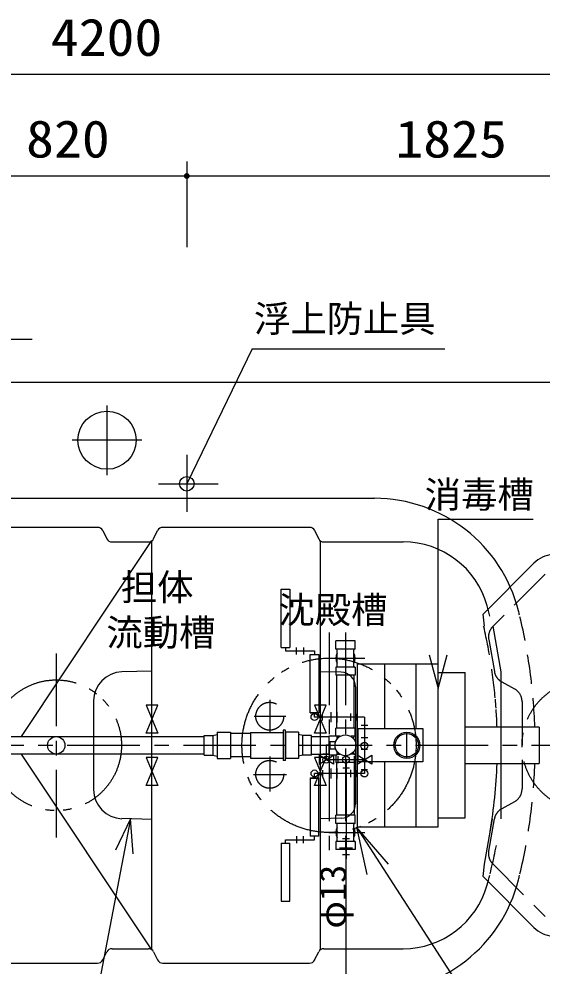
# Model space of a CAD drawing. Units: millimetres, scale not verified. Extents: x -14850 to 14850, y -10500 to 10500.
# Drawn here: x -8819 to -7017, y -264 to 2995 of the extents above; entities that cross this region are included whole.
import ezdxf
from ezdxf.enums import TextEntityAlignment as Align

# ---------------------------------------------------------------- set-up
doc = ezdxf.new("R2010")
doc.units = ezdxf.units.MM
doc.header["$LTSCALE"] = 50
for name, pattern in [('CHAIN1', [8, 5, -1, 1, -1]), ('DASHED2', [3, 2, -1]), ('DASHED3', [4, 3, -1]), ('DOUBLE_CHAIN1', [8.8, 5, -1, 0.6, -0.6, 0.6, -1]), ('LONG_DASHED1', [7, 6, -1])]:
    doc.linetypes.add(name, pattern=pattern)
doc.layers.add('0-1_機器', color=3, linetype='Continuous', lineweight=25)
doc.layers.add('0-2_製作', color=5, linetype='Continuous', lineweight=25)
doc.styles.add('ＭＳ ゴシック', font='')
doc.styles.get('ＭＳ ゴシック').set_extended_font_data('MS Gothic')

msp = doc.modelspace()

# ---------------------------------------------------------------- linework, layer by layer
at = {"layer": '0-1_機器', "color": 4}
for q in [(-8240.6, 1395.48), (-7351.51, 1859.94)]:
    msp.add_line((-8015.76, 1859.94), q, dxfattribs=at)
at = {"layer": '0-1_機器', "color": 2}
msp.add_line((-10615.6, 1745.48), (-6415.6, 1745.48), dxfattribs=at)
at = {"layer": '0-1_機器', "color": 2, "linetype": 'CHAIN1'}
for p, q in [((-8515.6, 1665.48), (-8515.6, 1425.48)), ((-8395.6, 1545.48), (-8635.6, 1545.48))]:
    msp.add_line(p, q, dxfattribs=at)
at = {"layer": '0-1_機器', "color": 7}
for p, q in [((-8240.6, 1495.68), (-8240.6, 1299.2)), ((-8337.93, 1395.48), (-8132.78, 1395.48))]:
    msp.add_line(p, q, dxfattribs=at)
at = {"layer": '0-1_機器'}
for p, q in [((-10041.51, 1345.48), (-7594.39, 1345.48)), ((-7374.83, 215.32), (-7374.83, 1273.94)), ((-7374.83, 1273.94), (-7047.13, 1273.94)), ((-8547.96, 1245.48), (-9113.24, 1245.48)), ((-7817.96, 1245.48), (-8323.24, 1245.48)), ((-8530.08, 1234.42), (-8516.13, 1206.53)), ((-8355.08, 1206.53), (-8341.13, 1234.42)), ((-7800.08, 1234.42), (-7786.13, 1206.53)), ((-8810.58, 525.48), (-8360.6, 1199.75)), ((-8498.24, 1195.48), (-8369.63, 1195.48)), ((-8360.6, -208.8), (-8360.6, 1199.75)), ((-7780.6, 1199.75), (-7780.6, -208.8)), ((-7768.24, 1195.48), (-7494.92, 1195.48)), ((-7915.6, 832.48), (-7915.6, 1032.48)), ((-7915.6, 1032.48), (-7885.6, 1032.48)), ((-7885.6, 1032.48), (-7885.6, 832.48)), ((-7157.57, 748.49), (-7185.17, 905.02)), ((-7660.6, 854.48), (-7727.61, 854.48)), ((-7727.61, 826.38), (-7727.61, 854.48)), ((-7660.6, 826.38), (-7660.6, 854.48)), ((-7915.6, 832.48), (-7885.6, 832.48)), ((-7900.6, 832.48), (-7900.6, 820.48)), ((-7900.6, 820.48), (-7800.6, 820.48)), ((-7863.1, 808.48), (-7863.1, 832.48)), ((-7838.1, 832.48), (-7838.1, 808.48)), ((-7800.6, 820.48), (-7800.6, 808.48)), ((-7660.6, 826.38), (-7727.61, 826.38)), ((-7722.71, 767.67), (-7722.71, 823.28)), ((-7665.5, 767.67), (-7665.5, 823.28)), ((-7815.6, 606.98), (-7815.6, 808.48)), ((-7815.6, 808.48), (-7785.6, 808.48)), ((-7785.6, 808.48), (-7785.6, 606.98)), ((-8360.6, 750.74), (-8464.22, 748.03)), ((-7727.61, 764.57), (-7727.61, 736.47)), ((-7660.6, 764.57), (-7727.61, 764.57)), ((-7660.6, 764.57), (-7660.6, 736.47)), ((-7652.58, 775.94), (-7374.83, 775.63)), ((-7652.58, 215.01), (-7652.58, 775.94)), ((-7558.56, 552.98), (-7558.56, 775.84)), ((-7451.16, 775.72), (-7451.16, 552.98)), ((-7708.3, 746.75), (-7780.6, 748.64)), ((-7660.6, 736.47), (-7727.61, 736.47)), ((-7724.1, 554.48), (-7724.1, 736.47)), ((-7664.1, 554.48), (-7664.1, 736.47)), ((-7374.83, 745.63), (-7281.66, 745.63)), ((-7281.66, 245.32), (-7281.66, 745.63)), ((-7157.57, 242.46), (-7157.57, 748.49)), ((-7659.6, 696.77), (-7659.6, 294.18)), ((-8561.6, 648.06), (-8561.6, 342.89)), ((-7815.6, 608.48), (-7785.6, 608.48)), ((-7815.6, 606.98), (-7785.6, 606.98)), ((-7800.6, 592.48), (-7800.6, 606.98)), ((-7628.6, 592.48), (-7800.6, 592.48)), ((-7772.55, 580.98), (-7772.55, 603.98)), ((-7744.6, 609.98), (-7744.6, 574.98)), ((-7723.6, 610.98), (-7723.6, 573.98)), ((-7676.6, 604.98), (-7676.6, 579.98)), ((-7656.6, 603.98), (-7656.6, 580.98)), ((-7628.6, 592.48), (-7628.6, 398.48)), ((-7660.6, 554.48), (-7727.61, 554.48)), ((-7727.61, 528.23), (-7727.61, 554.48)), ((-7660.6, 526.38), (-7660.6, 554.48)), ((-7640.1, 564.48), (-7617.1, 564.48)), ((-7026.85, 557.98), (-7281.66, 557.98)), ((-7026.85, 557.98), (-7026.85, 432.98)), ((-10138.6, 525.48), (-8180.6, 525.48)), ((-8180.6, 461.98), (-8180.6, 528.98)), ((-8150.6, 528.98), (-8150.6, 461.98)), ((-8135.6, 540.48), (-8090.6, 540.48)), ((-8135.6, 540.48), (-8135.6, 450.48)), ((-8090.6, 540.48), (-8090.6, 450.48)), ((-8020.6, 535.48), (-8090.6, 535.48)), ((-8020.6, 539.98), (-7908.1, 539.98)), ((-8020.6, 539.98), (-8020.6, 450.98)), ((-7900.6, 443.48), (-7900.6, 547.48)), ((-7855.6, 540.48), (-7900.6, 540.48)), ((-7855.6, 540.48), (-7855.6, 450.48)), ((-7840.6, 461.98), (-7840.6, 528.98)), ((-7810.6, 461.98), (-7810.6, 528.98)), ((-7810.6, 525.48), (-7750.1, 525.48)), ((-7750.1, 462.73), (-7750.1, 527.93)), ((-7749.8, 528.23), (-7722.6, 528.23)), ((-7722.6, 517.29), (-7722.6, 528.23)), ((-7712.35, 526.38), (-7722.6, 526.38)), ((-7722.6, 525.98), (-7713.02, 525.98)), ((-7660.6, 526.38), (-7675.86, 526.38)), ((-7665.5, 517.15), (-7665.5, 523.28)), ((-7650.58, 437.98), (-7650.58, 552.98)), ((-7650.58, 552.98), (-7427.58, 552.98)), ((-7427.58, 552.98), (-7427.58, 437.98)), ((-7760.1, 495.48), (-7760.1, 445.98)), ((-7748.1, 495.48), (-7760.1, 495.48)), ((-7617.1, 521.48), (-7640.1, 521.48)), ((-8180.6, 465.48), (-10138.6, 465.48)), ((-8360.6, -208.8), (-8810.58, 465.48)), ((-7810.6, 465.48), (-7750.1, 465.48)), ((-7750.1, 465.01), (-7772.1, 465.01)), ((-7727.61, 462.73), (-7727.61, 436.48)), ((-7722.6, 464.98), (-7713.02, 464.98)), ((-7712.35, 464.57), (-7722.6, 464.57)), ((-7720.1, 457.48), (-7720.1, 434.48)), ((-7660.6, 464.57), (-7675.86, 464.57)), ((-7665.5, 467.67), (-7665.5, 473.8)), ((-7664.1, 457.48), (-7664.1, 254.48)), ((-7660.6, 464.57), (-7660.6, 436.48)), ((-7617.6, 481.48), (-7639.6, 481.48)), ((-8135.6, 450.48), (-8090.6, 450.48)), ((-8020.6, 455.48), (-8090.6, 455.48)), ((-8020.6, 450.98), (-7908.1, 450.98)), ((-7900.6, 443.48), (-7908.1, 443.48)), ((-7855.6, 450.48), (-7900.6, 450.48)), ((-7628.6, 445.98), (-7760.1, 445.98)), ((-7660.6, 436.48), (-7727.61, 436.48)), ((-7724.1, 254.48), (-7724.1, 436.48)), ((-7692.1, 445.98), (-7692.1, 104.52)), ((-7427.58, 437.98), (-7650.58, 437.98)), ((-7558.56, 215.11), (-7558.56, 437.98)), ((-7451.16, 437.98), (-7451.16, 215.24)), ((-7281.66, 432.98), (-7026.85, 432.98)), ((-7628.6, 398.48), (-7800.6, 398.48)), ((-7800.6, 383.98), (-7800.6, 398.48)), ((-7772.55, 409.98), (-7772.55, 386.98)), ((-7744.6, 415.98), (-7744.6, 380.98)), ((-7727.72, 411), (-7727.72, 410.98)), ((-7723.6, 416.98), (-7723.6, 379.98)), ((-7703.6, 417.98), (-7680.6, 417.98)), ((-7676.6, 410.98), (-7676.6, 385.98)), ((-7656.6, 409.98), (-7656.6, 386.98)), ((-7617.6, 410.48), (-7639.6, 410.48)), ((-7815.6, 383.98), (-7815.6, 182.48)), ((-7815.6, 383.98), (-7785.6, 383.98)), ((-7815.6, 382.48), (-7785.6, 382.48)), ((-7785.6, 182.48), (-7785.6, 383.98)), ((-8434.15, 242.14), (-8661.71, -937.24)), ((-8360.6, 240.21), (-8464.22, 242.93)), ((-7708.3, 244.2), (-7780.6, 242.31)), ((-7660.6, 254.48), (-7727.61, 254.48)), ((-7727.61, 226.38), (-7727.61, 254.48)), ((-7660.6, 226.38), (-7660.6, 254.48)), ((-7374.83, 245.32), (-7281.66, 245.32)), ((-7660.6, 226.38), (-7727.61, 226.38)), ((-7722.71, 167.67), (-7722.71, 223.28)), ((-7665.5, 167.67), (-7665.5, 223.28)), ((-7656.07, 213.74), (-7620.33, 51.3)), ((-7545.2, 86.18), (-7656.07, 213.74)), ((-7656.07, 213.74), (-7109.61, -632.31)), ((-7652.58, 215.01), (-7374.83, 215.32)), ((-7900.6, 158.48), (-7900.6, 170.48)), ((-7900.6, 170.48), (-7800.6, 170.48)), ((-7863.1, 182.48), (-7863.1, 158.48)), ((-7838.1, 158.48), (-7838.1, 182.48)), ((-7785.6, 182.48), (-7815.6, 182.48)), ((-7800.6, 170.48), (-7800.6, 182.48)), ((-7727.61, 164.57), (-7727.61, 136.47)), ((-7660.6, 164.57), (-7727.61, 164.57)), ((-7704.1, 174.13), (-7680.1, 174.13)), ((-7660.6, 164.57), (-7660.6, 136.47)), ((-7915.6, 158.48), (-7915.6, -41.52)), ((-7915.6, 158.48), (-7885.6, 158.48)), ((-7885.6, -41.52), (-7885.6, 158.48)), ((-7660.6, 136.47), (-7727.61, 136.47)), ((-7714.1, 142.13), (-7670.1, 142.13)), ((-7704.1, 119.13), (-7680.1, 119.13)), ((-7915.6, -41.52), (-7885.6, -41.52)), ((-8530.08, -243.47), (-8516.13, -215.58)), ((-8498.24, -204.52), (-8372.96, -204.52)), ((-8355.08, -215.58), (-8341.13, -243.47)), ((-7800.08, -243.47), (-7786.13, -215.58)), ((-7768.24, -204.52), (-7494.92, -204.52)), ((-9113.24, -254.52), (-8547.96, -254.52)), ((-8323.24, -254.52), (-7817.96, -254.52))]:
    msp.add_line(p, q, dxfattribs=at)
at = {"layer": '0-1_機器', "linetype": 'DASHED3'}
for p, q in [((-7006.24, 1084.24), (-7186.59, 903.88)), ((-7200.48, 859.84), (-7180.95, 749.1)), ((-7155.75, 713.94), (-7111.56, 689.71)), ((-7085.6, 645.87), (-7085.6, 345.08)), ((-7111.56, 301.24), (-7155.75, 277.01)), ((-7200.48, 131.11), (-7180.95, 241.85)), ((-7186.59, 87.07), (-7006.24, -93.28))]:
    msp.add_line(p, q, dxfattribs=at)
at = {"layer": '0-1_機器', "linetype": 'CHAIN1'}
for p, q in [((-7750.6, 884.09), (-7750.6, 104.52)), ((-7694.1, 884.09), (-7694.1, 104.52)), ((-8690.6, 810.84), (-8690.6, 177.77)), ((-7750.84, 795.48), (-7627.62, 795.48)), ((-7954.82, 652.48), (-7954.82, 538.77)), ((-8008.37, 595.48), (-7899.34, 595.48)), ((-7482.58, 450.48), (-7482.58, 540.48)), ((-10652.48, 495.48), (-6427.35, 495.48)), ((-7954.82, 457.17), (-7954.82, 336.48)), ((-8010.37, 395.48), (-7897.33, 395.48)), ((-7750.84, 195.48), (-7627.62, 195.48))]:
    msp.add_line(p, q, dxfattribs=at)
at = {"layer": '0-1_機器', "linetype": 'LONG_DASHED1'}
for p, q in [((-7800.6, 608.48), (-7800.6, 606.98)), ((-7900.6, 540.48), (-7900.6, 450.48)), ((-7692.1, 247.66), (-7692.1, 119.13))]:
    msp.add_line(p, q, dxfattribs=at)
at = {"layer": '0-1_機器'}
for points in [[(-9185.15, 495.48), (-9480.38, 1892.8), (-8773.51, 1892.8)], [(-7215.17, 905.02), (-7219.79, 947.06), (-7044.42, 1122.42)], [(-7405.88, 807.35), (-7374.83, 691.44), (-7343.77, 807.35)], [(-8180.6, 528.98), (-8150.6, 528.98), (-8135.6, 532.98)], [(-7900.6, 547.48), (-7908.1, 547.48), (-7908.1, 443.48)], [(-7810.6, 528.98), (-7840.6, 528.98), (-7855.6, 532.98)], [(-7727.93, 507.48), (-7748.1, 507.48), (-7748.1, 483.48), (-7727.93, 483.48)], [(-8180.6, 461.98), (-8150.6, 461.98), (-8135.6, 457.98)], [(-7810.6, 461.98), (-7840.6, 461.98), (-7855.6, 457.98)], [(-7750.1, 462.73), (-7722.6, 462.73), (-7722.6, 473.66)], [(-8425.61, 122.44), (-8434.15, 242.14), (-8486.6, 134.21)], [(-7044.42, -131.47), (-7219.79, 43.89), (-7215.17, 85.93), (-7187.57, 242.46)]]:
    msp.add_lwpolyline(points, dxfattribs=at)
for points in [[(-8340.6, 633.48), (-8380.6, 633.48), (-8340.6, 537.48), (-8380.6, 537.48)], [(-7760.6, 633.48), (-7800.6, 633.48), (-7760.6, 537.48), (-7800.6, 537.48)], [(-7735.1, 430.98), (-7785.1, 460.98), (-7785.1, 430.98), (-7735.1, 460.98)], [(-7603.6, 430.98), (-7653.6, 460.98), (-7653.6, 430.98), (-7603.6, 460.98)], [(-8340.6, 453.48), (-8380.6, 453.48), (-8340.6, 357.48), (-8380.6, 357.48)], [(-7760.6, 453.48), (-7800.6, 453.48), (-7760.6, 357.48), (-7800.6, 357.48)]]:
    msp.add_lwpolyline(points, close=True, dxfattribs=at)
at = {"layer": '0-1_機器', "color": 6}
msp.add_lwpolyline([(-6321.23, -310.17), (-7692.1, -310.17), (-7692.1, 142.13)], dxfattribs=at)
at = {"layer": '0-1_機器', "color": 2}
msp.add_circle((-8515.6, 1545.48), 100, dxfattribs=at)
at = {"layer": '0-1_機器', "color": 7}
msp.add_circle((-8240.6, 1395.48), 25, dxfattribs=at)
at = {"layer": '0-1_機器', "linetype": 'DOUBLE_CHAIN1'}
for centre, radius in [((-7750.6, 495.48), 300), ((-8690.6, 495.48), 225), ((-7954.82, 595.48), 48), ((-7954.82, 395.48), 48)]:
    msp.add_circle(centre, radius, dxfattribs=at)
at = {"layer": '0-1_機器', "linetype": 'CHAIN1'}
msp.add_circle((-6860.6, 495.48), 225, dxfattribs=at)
at = {"layer": '0-1_機器'}
for centre, radius in [((-7800.6, 592.48), 12), ((-8690.6, 495.48), 30), ((-7694.1, 495.48), 35.89), ((-7482.58, 495.48), 45), ((-7482.58, 495.48), 40), ((-7628.6, 493.48), 12), ((-7760.1, 445.98), 12), ((-7692.1, 445.98), 12), ((-7800.6, 398.48), 12), ((-7628.6, 398.48), 12)]:
    msp.add_circle(centre, radius, dxfattribs=at)
for centre, radius, start, end in [((-7594.39, 833.48), 512, 14.09413, 90), ((-8547.96, 1225.48), 20, 26.56505, 90), ((-8323.24, 1225.48), 20, 90, 153.43494), ((-7817.96, 1225.48), 20, 26.56505, 90), ((-8498.24, 1215.48), 20, 206.56503, 270), ((-8372.96, 1215.48), 20, 270, 333.43494), ((-7768.24, 1215.48), 20, 206.56503, 270), ((-7494.92, 895.48), 300, 15.466, 90), ((-6970.89, 1048.88), 104, 95.38419, 135), ((-8940.6, 495.48), 1800, 14.29152, 15.466), ((-8940.6, 495.48), 1900, 13.62047, 14.09413), ((-7725.81, 823.28), 3.1, 0, 90), ((-7662.4, 823.28), 3.1, 90, 180), ((-7694.1, 795.48), 33.5, 148.62476, 211.37523), ((-7694.1, 795.48), 33.5, 328.62476, 31.37523), ((-7725.81, 767.67), 3.1, 270, 0), ((-7662.4, 767.67), 3.1, 180, 270), ((-8461.6, 648.06), 100, 91.5, 180), ((-7709.6, 696.77), 50, 0, 88.5), ((-8970.6, 495.48), 1800, 4.06488, 5.04387), ((-8970.6, 495.48), 1800, 1.98982, 3.90573), ((-7749.8, 527.93), 0.3, 90, 180), ((-7662.4, 523.28), 3.1, 90, 180), ((-7662.4, 467.67), 3.1, 180, 270), ((-8970.6, 495.48), 1800, 350.53392, 358.01016), ((-8461.6, 342.89), 100, 180, 268.5), ((-7709.6, 294.18), 50, 271.5, 0), ((-7694.1, 195.48), 33.5, 148.62476, 211.37523), ((-7725.81, 223.28), 3.1, 0, 90), ((-7662.4, 223.28), 3.1, 90, 180), ((-7694.1, 195.48), 33.5, 328.62476, 31.37523), ((-7725.81, 167.67), 3.1, 270, 0), ((-7662.4, 167.67), 3.1, 180, 270), ((-7594.39, 157.48), 512, 270, 345.90585), ((-8940.6, 495.48), 1800, 344.53398, 345.60722), ((-8940.6, 495.48), 1900, 345.90585, 346.37952), ((-7494.92, 95.48), 300, 270, 344.53398), ((-6970.89, -57.93), 104, 225, 264.6158), ((-8498.24, -224.52), 20, 90, 153.43494), ((-8372.96, -224.52), 20, 26.56505, 90), ((-7768.24, -224.52), 20, 90, 153.43494), ((-8547.96, -234.52), 20, 270, 333.43494), ((-8323.24, -234.52), 20, 206.56503, 270), ((-7817.96, -234.52), 20, 270, 333.43494)]:
    msp.add_arc(centre, radius, start, end, dxfattribs=at)
at = {"layer": '0-1_機器', "linetype": 'DASHED2'}
for centre, radius, start, end in [((-8970.6, 495.48), 1800, 5.203, 14.23361), ((-8940.6, 495.48), 1900, 1.88506, 13.4697), ((-8940.6, 495.48), 1900, 346.53029, 358.11493), ((-8940.6, 495.48), 1800, 345.76636, 350.37476)]:
    msp.add_arc(centre, radius, start, end, dxfattribs=at)
at = {"layer": '0-1_機器', "linetype": 'DASHED3'}
for centre, start, end in [((-7151.24, 868.53), 135, 190), ((-7131.71, 757.78), 190, 241.2621), ((-7135.6, 645.87), 0, 61.2621), ((-7135.6, 345.08), 298.73788, 0), ((-7131.71, 233.17), 118.73788, 170), ((-7151.24, 122.43), 170, 225)]:
    msp.add_arc(centre, 50, start, end, dxfattribs=at)
at = {"layer": '0-2_製作', "color": 2}
for p, q in [((-10615.6, 2804.81), (-6415.6, 2804.81)), ((-8240.6, 2504.81), (-8240.6, 2209.65)), ((-9060.6, 2454.81), (-8240.6, 2454.81)), ((-8240.6, 2454.81), (-6415.6, 2454.81))]:
    msp.add_line(p, q, dxfattribs=at)
at = {"layer": '0-2_製作'}
for points in [[(-8248.31, 2461.18), (-8250.6, 2454.81), (-8249.05, 2460.17)], [(-8248.31, 2461.18), (-8240.6, 2454.81), (-8250.6, 2454.81)], [(-8249.05, 2460.17), (-8250.6, 2454.81), (-8250.58, 2455.44)], [(-8240.6, 2454.81), (-8250.53, 2453.55), (-8250.6, 2454.81)], [(-8249.05, 2460.17), (-8250.58, 2455.44), (-8249.65, 2459.07)], [(-8249.65, 2459.07), (-8250.58, 2455.44), (-8250.43, 2456.68)], [(-8240.6, 2454.81), (-8250.29, 2452.32), (-8250.53, 2453.55)], [(-8249.65, 2459.07), (-8250.43, 2456.68), (-8250.11, 2457.9)], [(-8240.6, 2454.81), (-8249.9, 2451.13), (-8250.29, 2452.32)], [(-8240.6, 2454.81), (-8249.37, 2449.99), (-8249.9, 2451.13)], [(-8240.6, 2454.81), (-8248.69, 2448.93), (-8249.37, 2449.99)], [(-8240.6, 2454.81), (-8247.89, 2447.96), (-8248.69, 2448.93)], [(-8247.45, 2462.1), (-8240.6, 2454.81), (-8248.31, 2461.18)], [(-8240.6, 2454.81), (-8246.98, 2447.1), (-8247.89, 2447.96)], [(-8246.48, 2462.9), (-8240.6, 2454.81), (-8247.45, 2462.1)], [(-8240.6, 2454.81), (-8245.96, 2446.36), (-8246.98, 2447.1)], [(-8245.42, 2463.57), (-8240.6, 2454.81), (-8246.48, 2462.9)], [(-8240.6, 2454.81), (-8244.86, 2445.76), (-8245.96, 2446.36)], [(-8244.29, 2464.11), (-8240.6, 2454.81), (-8245.42, 2463.57)], [(-8240.6, 2454.81), (-8243.69, 2445.3), (-8244.86, 2445.76)], [(-8243.09, 2464.49), (-8240.6, 2454.81), (-8244.29, 2464.11)], [(-8240.6, 2454.81), (-8242.48, 2444.98), (-8243.69, 2445.3)], [(-8241.86, 2464.73), (-8240.6, 2454.81), (-8243.09, 2464.49)], [(-8240.6, 2444.81), (-8242.48, 2444.98), (-8240.6, 2454.81)], [(-8240.6, 2444.81), (-8241.23, 2444.83), (-8242.48, 2444.98)], [(-8240.6, 2464.81), (-8240.6, 2454.81), (-8241.86, 2464.73)], [(-8239.98, 2464.79), (-8240.6, 2454.81), (-8240.6, 2464.81)], [(-8238.73, 2464.63), (-8240.6, 2454.81), (-8239.98, 2464.79)], [(-8237.51, 2464.32), (-8240.6, 2454.81), (-8238.73, 2464.63)], [(-8237.51, 2464.32), (-8230.6, 2454.81), (-8240.6, 2454.81)], [(-8230.6, 2454.81), (-8240.6, 2444.81), (-8240.6, 2454.81)], [(-8230.6, 2454.81), (-8239.35, 2444.89), (-8240.6, 2444.81)], [(-8230.6, 2454.81), (-8238.12, 2445.12), (-8239.35, 2444.89)], [(-8230.6, 2454.81), (-8236.92, 2445.51), (-8238.12, 2445.12)], [(-8236.35, 2463.86), (-8230.6, 2454.81), (-8237.51, 2464.32)], [(-8230.6, 2454.81), (-8235.79, 2446.04), (-8236.92, 2445.51)], [(-8235.25, 2463.25), (-8230.6, 2454.81), (-8236.35, 2463.86)], [(-8230.6, 2454.81), (-8234.73, 2446.72), (-8235.79, 2446.04)], [(-8234.23, 2462.51), (-8230.6, 2454.81), (-8235.25, 2463.25)], [(-8230.6, 2454.81), (-8233.76, 2447.52), (-8234.73, 2446.72)], [(-8233.31, 2461.65), (-8230.6, 2454.81), (-8234.23, 2462.51)], [(-8230.6, 2454.81), (-8232.9, 2448.43), (-8233.76, 2447.52)], [(-8232.51, 2460.69), (-8230.6, 2454.81), (-8233.31, 2461.65)], [(-8230.6, 2454.81), (-8232.16, 2449.45), (-8232.9, 2448.43)], [(-8231.84, 2459.63), (-8230.6, 2454.81), (-8232.51, 2460.69)], [(-8230.62, 2454.18), (-8232.16, 2449.45), (-8230.6, 2454.81)], [(-8230.62, 2454.18), (-8231.56, 2450.55), (-8232.16, 2449.45)], [(-8231.31, 2458.49), (-8230.6, 2454.81), (-8231.84, 2459.63)], [(-8230.78, 2452.93), (-8231.56, 2450.55), (-8230.62, 2454.18)], [(-8230.78, 2452.93), (-8231.09, 2451.72), (-8231.56, 2450.55)], [(-8230.92, 2457.29), (-8230.6, 2454.81), (-8231.31, 2458.49)], [(-8230.68, 2456.06), (-8230.6, 2454.81), (-8230.92, 2457.29)]]:
    msp.add_solid(points, dxfattribs=at)

# ---------------------------------------------------------------- texts
at = {"layer": '0-1_機器', "color": 4, "style": 'ＭＳ ゴシック'}
for s, p in [('浮上防止具', (-8009.12, 1890.16)), ('消毒槽', (-7420.9, 1284.97)), ('担体', (-8467.79, 966.15)), ('沈殿槽', (-7925.11, 888.15)), ('流動槽', (-8517.79, 810.15))]:
    msp.add_text(s, height=91.79, dxfattribs=at).set_placement(p, align=Align.BOTTOM_LEFT)
msp.add_text('φ13', height=91.79, rotation=90, dxfattribs=at).set_placement((-7663.54, -135.45), align=Align.BOTTOM_LEFT)
at = {"layer": '0-2_製作', "color": 4, "style": 'ＭＳ ゴシック', "width": 1.1}
for s, p in [('4200', (-8709.35, 2829.81)), ('820', (-8794.35, 2479.81)), ('1825', (-7521.85, 2479.81))]:
    msp.add_text(s, height=128.4, dxfattribs=at).set_placement(p, align=Align.BOTTOM_LEFT)

doc.saveas('drawing.dxf')
